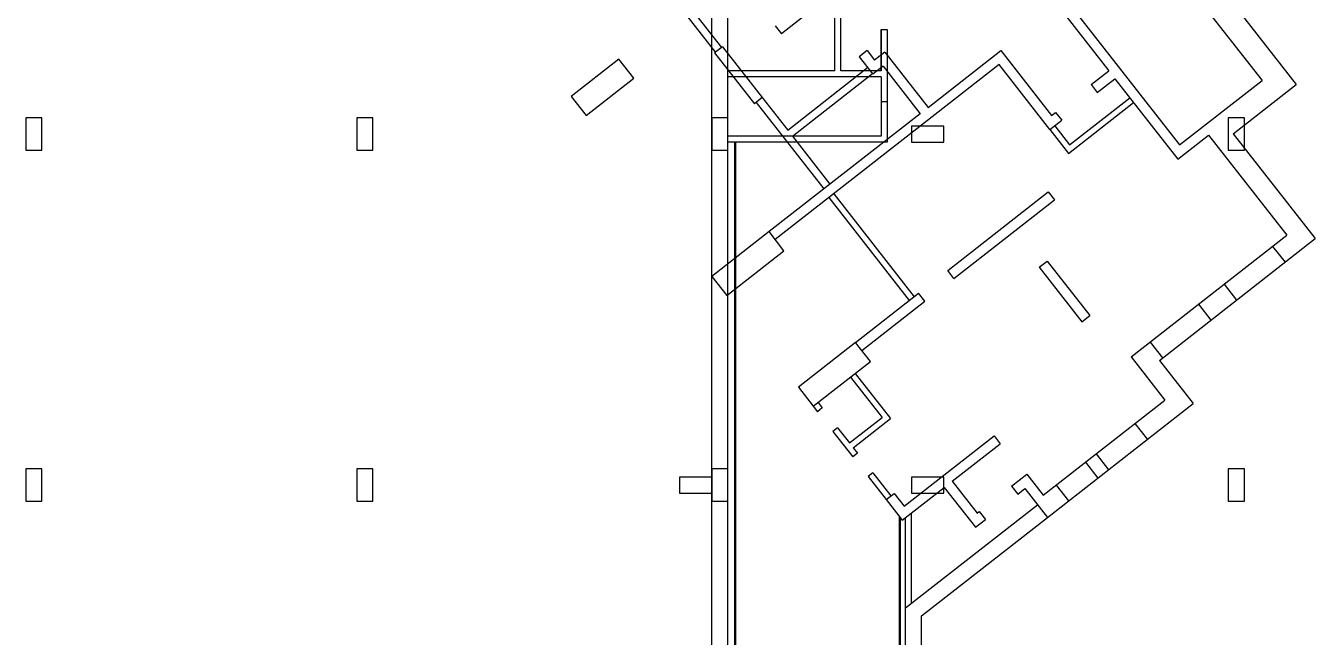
# Model space of a CAD drawing. Header units: metres. Extents: x -681087 to 1033303, y 74272 to 2630761.
# Drawn here: x 165884 to 197839, y 2420008 to 2435163 of the extents above; entities that cross this region are included whole.
import ezdxf

# ---------------------------------------------------------------- set-up
doc = ezdxf.new("R2010")
doc.units = ezdxf.units.M
for name, color, linetype in [('SKELETON_CLEAN', 7, 'Continuous'), ('SKELETON_ISOLATED', 1, 'Continuous'), ('SKELETON_ORIGINAL', 8, 'Continuous')]:
    doc.layers.add(name, color=color, linetype=linetype)

msp = doc.modelspace()

# ---------------------------------------------------------------- linework, layer by layer
at = {"layer": 'SKELETON_CLEAN'}
for p, q in [((194634, 2437205), (197367, 2433706)), ((194161, 2436835), (196525, 2433809)), ((181845, 2435950), (182975, 2434504)), ((181995, 2436067), (183124, 2434621)), ((191225, 2435963), (192722, 2434048)), ((191422, 2436117), (194476, 2432209)), ((182884, 2400198), (182884, 2435878)), ((185531, 2435683), (184613, 2434966)), ((185933, 2434048), (185933, 2435878)), ((186083, 2434048), (186083, 2435878)), ((184459, 2435163), (184613, 2434966)), ((187083, 2434048), (187083, 2435068)), ((187083, 2435068), (187233, 2435068)), ((187233, 2435068), (187233, 2432278)), ((183152, 2434643), (182955, 2434489)), ((183152, 2434643), (184137, 2433382)), ((180582, 2434335), (179400, 2433412)), ((180951, 2433862), (180582, 2434335)), ((182955, 2434489), (183940, 2433228)), ((186735, 2434549), (186538, 2434395)), ((186538, 2434395), (186876, 2433961)), ((186735, 2434549), (186919, 2434312)), ((187171, 2434509), (186919, 2434312)), ((187171, 2434509), (188243, 2433138)), ((188243, 2433138), (190051, 2434551)), ((190051, 2434551), (191307, 2432943)), ((185933, 2434048), (183284, 2434048)), ((190008, 2434200), (184457, 2429863)), ((184765, 2432578), (186747, 2434127)), ((187083, 2434048), (186083, 2434048)), ((187128, 2434158), (186876, 2433961)), ((187128, 2434158), (188046, 2432984)), ((191264, 2432592), (190008, 2434200)), ((192284, 2433707), (192722, 2434048)), ((179769, 2432939), (180951, 2433862)), ((187083, 2433898), (183284, 2433898)), ((184882, 2432429), (186864, 2433977)), ((187083, 2433898), (187083, 2432428)), ((192284, 2433707), (192438, 2433510)), ((192438, 2433510), (192875, 2433851)), ((192875, 2433851), (194433, 2431858)), ((194476, 2432209), (196525, 2433809)), ((195807, 2432487), (197367, 2433706)), ((179400, 2433412), (179769, 2432939)), ((184137, 2433382), (183940, 2433228)), ((184137, 2433382), (184765, 2432578)), ((191752, 2432212), (193245, 2433379)), ((191726, 2432001), (193337, 2433260)), ((166284, 2432878), (165884, 2432878)), ((165884, 2432878), (165884, 2432078)), ((166284, 2432078), (166284, 2432878)), ((174484, 2432878), (174084, 2432878)), ((174084, 2432878), (174084, 2432078)), ((174484, 2432078), (174484, 2432878)), ((183284, 2432878), (182884, 2432878)), ((182884, 2432878), (182884, 2432078)), ((183284, 2432078), (183284, 2432878)), ((188046, 2432984), (184303, 2430060)), ((191264, 2432592), (191556, 2432820)), ((191307, 2432943), (191402, 2433017)), ((191402, 2433017), (191556, 2432820)), ((196084, 2432878), (195684, 2432878)), ((195684, 2432878), (195684, 2432078)), ((196084, 2432078), (196084, 2432878)), ((187083, 2432428), (183284, 2432428)), ((184882, 2432429), (185812, 2431239)), ((188634, 2432678), (187834, 2432678)), ((187834, 2432678), (187834, 2432278)), ((188634, 2432278), (188634, 2432678)), ((191264, 2432592), (191726, 2432001)), ((191382, 2432685), (191752, 2432212)), ((194433, 2431858), (195197, 2432455)), ((195197, 2432455), (197137, 2429973)), ((195807, 2432487), (197839, 2429887)), ((165884, 2432078), (166284, 2432078)), ((174084, 2432078), (174484, 2432078)), ((182884, 2432078), (183284, 2432078)), ((187233, 2432278), (183284, 2432278)), ((187834, 2432278), (188634, 2432278)), ((195684, 2432078), (196084, 2432078)), ((188733, 2429099), (191224, 2431044)), ((188887, 2428902), (191377, 2430847)), ((191224, 2431044), (191377, 2430847)), ((184303, 2430060), (182884, 2428951)), ((184672, 2429587), (184303, 2430060)), ((193276, 2426956), (197137, 2429973)), ((193977, 2426870), (197839, 2429887)), ((183254, 2428479), (184672, 2429587)), ((191001, 2429177), (191198, 2429331)), ((191198, 2429331), (192251, 2427983)), ((182884, 2428951), (183254, 2428479)), ((188887, 2428902), (188733, 2429099)), ((191001, 2429177), (192054, 2427829)), ((186448, 2427313), (188008, 2428532)), ((186602, 2427116), (188162, 2428335)), ((188162, 2428335), (188008, 2428532)), ((192054, 2427829), (192251, 2427983)), ((186448, 2427313), (185030, 2426205)), ((186818, 2426841), (186448, 2427313)), ((193276, 2426956), (194113, 2425884)), ((185399, 2425732), (186818, 2426841)), ((193977, 2426870), (194815, 2425798)), ((186321, 2426453), (187103, 2425452)), ((186439, 2426545), (187314, 2425426)), ((185030, 2426205), (185399, 2425732)), ((185399, 2425732), (185504, 2425598)), ((185623, 2425690), (185504, 2425598)), ((185517, 2425825), (185623, 2425690)), ((191095, 2423526), (194113, 2425884)), ((191206, 2422978), (194815, 2425798)), ((186299, 2424824), (187103, 2425452)), ((186392, 2424706), (187314, 2425426)), ((186004, 2425202), (185886, 2425109)), ((185886, 2425109), (186379, 2424479)), ((186004, 2425202), (186299, 2424824)), ((187649, 2423258), (189879, 2425001)), ((188843, 2423874), (190033, 2424804)), ((189879, 2425001), (190033, 2424804)), ((186497, 2424571), (186379, 2424479)), ((186392, 2424706), (186497, 2424571)), ((166284, 2424178), (165884, 2424178)), ((165884, 2424178), (165884, 2423378)), ((166284, 2423378), (166284, 2424178)), ((174484, 2424178), (174084, 2424178)), ((174084, 2424178), (174084, 2423378)), ((174484, 2423378), (174484, 2424178)), ((183284, 2424178), (182884, 2424178)), ((183284, 2423378), (183284, 2424178)), ((186878, 2424083), (186760, 2423990)), ((186878, 2424083), (187325, 2423512)), ((196084, 2424178), (195684, 2424178)), ((195684, 2424178), (195684, 2423378)), ((196084, 2423378), (196084, 2424178)), ((182884, 2423978), (182084, 2423978)), ((182084, 2423978), (182084, 2423578)), ((186760, 2423990), (187206, 2423419)), ((188634, 2423978), (187834, 2423978)), ((187834, 2423978), (187834, 2423578)), ((188634, 2423578), (188634, 2423978)), ((188843, 2423874), (189459, 2423086)), ((190314, 2423754), (190688, 2424046)), ((190688, 2424046), (191095, 2423526)), ((182084, 2423578), (182884, 2423578)), ((187206, 2423420), (187403, 2423574)), ((187403, 2423574), (187649, 2423258)), ((187606, 2422907), (188646, 2423720)), ((187834, 2423578), (188634, 2423578)), ((188646, 2423720), (189416, 2422735)), ((190314, 2423754), (190468, 2423557)), ((190468, 2423557), (190645, 2423696)), ((190645, 2423696), (191206, 2422978)), ((165884, 2423378), (166284, 2423378)), ((174084, 2423378), (174484, 2423378)), ((182884, 2423378), (183284, 2423378)), ((187206, 2423420), (187606, 2422907)), ((187684, 2420734), (190960, 2423293)), ((189459, 2423086), (189510, 2423126)), ((189510, 2423126), (189664, 2422929)), ((195684, 2423378), (196084, 2423378)), ((187684, 2420734), (187684, 2422968)), ((188084, 2420539), (191206, 2422978)), ((189416, 2422735), (189664, 2422929)), ((187684, 2410634), (187684, 2420734)), ((188084, 2410865), (188084, 2420539))]:
    msp.add_line(p, q, dxfattribs=at)
at = {"layer": 'SKELETON_ISOLATED'}
for p, q in [((183284, 2400648), (183284, 2435878)), ((183987, 2433265), (185662, 2431122)), ((187233, 2433278), (187083, 2433278)), ((183469, 2407078), (183469, 2432278)), ((185788, 2430903), (187780, 2428354)), ((185906, 2430995), (187898, 2428446)), ((196782, 2429696), (197090, 2429302)), ((195584, 2428760), (195892, 2428366)), ((194946, 2428261), (195254, 2427867)), ((193748, 2427325), (194056, 2426931)), ((193372, 2425306), (193680, 2424912)), ((192411, 2424555), (192719, 2424161)), ((192143, 2424345), (192451, 2423951)), ((182884, 2423878), (182884, 2423678)), ((191418, 2423779), (191726, 2423385)), ((187549, 2410556), (187549, 2422981)), ((187834, 2420851), (187834, 2423085))]:
    msp.add_line(p, q, dxfattribs=at)
at = {"layer": 'SKELETON_ORIGINAL'}
for p, q in [((194634, 2437205), (197367, 2433706)), ((194161, 2436835), (196525, 2433809)), ((181845, 2435950), (182975, 2434504)), ((181995, 2436067), (183124, 2434621)), ((191225, 2435963), (192722, 2434048)), ((191422, 2436117), (194476, 2432209)), ((182884, 2400198), (182884, 2435878)), ((183284, 2400648), (183284, 2435878)), ((185531, 2435683), (184613, 2434966)), ((185933, 2434048), (185933, 2435878)), ((186083, 2434048), (186083, 2435878)), ((184459, 2435163), (184613, 2434966)), ((187083, 2434048), (187083, 2435068)), ((187083, 2435068), (187233, 2435068)), ((187083, 2435068), (187083, 2434048)), ((187233, 2435068), (187233, 2432278)), ((183152, 2434643), (182955, 2434489)), ((183152, 2434643), (184137, 2433382)), ((180582, 2434335), (179400, 2433412)), ((180582, 2434335), (179400, 2433412)), ((180951, 2433862), (180582, 2434335)), ((180951, 2433862), (180582, 2434335)), ((182955, 2434489), (183940, 2433228)), ((186735, 2434549), (186538, 2434395)), ((186538, 2434395), (186876, 2433961)), ((186735, 2434549), (186919, 2434312)), ((187171, 2434509), (186919, 2434312)), ((187171, 2434509), (188243, 2433138)), ((188243, 2433138), (190051, 2434551)), ((190051, 2434551), (191307, 2432943)), ((185933, 2434048), (183284, 2434048)), ((190008, 2434200), (184457, 2429863)), ((184765, 2432578), (186747, 2434127)), ((187083, 2434048), (186083, 2434048)), ((187128, 2434158), (186876, 2433961)), ((187128, 2434158), (188046, 2432984)), ((191264, 2432592), (190008, 2434200)), ((192284, 2433707), (192722, 2434048)), ((179769, 2432939), (180951, 2433862)), ((179769, 2432939), (180951, 2433862)), ((187083, 2433898), (183284, 2433898)), ((184882, 2432429), (186864, 2433977)), ((187083, 2433898), (187083, 2432428)), ((192284, 2433707), (192438, 2433510)), ((192438, 2433510), (192875, 2433851)), ((192875, 2433851), (194433, 2431858)), ((194476, 2432209), (196525, 2433809)), ((195807, 2432487), (197367, 2433706)), ((179400, 2433412), (179769, 2432939)), ((179400, 2433412), (179769, 2432939)), ((184137, 2433382), (183940, 2433228)), ((184137, 2433382), (184765, 2432578)), ((191752, 2432212), (193245, 2433379)), ((183987, 2433265), (185662, 2431122)), ((187233, 2433278), (187083, 2433278)), ((191726, 2432001), (193337, 2433260)), ((166284, 2432878), (165884, 2432878)), ((165884, 2432878), (165884, 2432078)), ((166284, 2432078), (166284, 2432878)), ((174484, 2432878), (174084, 2432878)), ((174084, 2432878), (174084, 2432078)), ((174484, 2432078), (174484, 2432878)), ((183284, 2432878), (182884, 2432878)), ((182884, 2432878), (182884, 2432078)), ((183284, 2432078), (183284, 2432878)), ((188046, 2432984), (184303, 2430060)), ((191264, 2432592), (191556, 2432820)), ((191307, 2432943), (191402, 2433017)), ((191402, 2433017), (191556, 2432820)), ((196084, 2432878), (195684, 2432878)), ((195684, 2432878), (195684, 2432078)), ((196084, 2432078), (196084, 2432878)), ((187083, 2432428), (183284, 2432428)), ((184882, 2432429), (185812, 2431239)), ((188634, 2432678), (187834, 2432678)), ((187834, 2432678), (187834, 2432278)), ((188634, 2432278), (188634, 2432678)), ((191264, 2432592), (191726, 2432001)), ((191382, 2432685), (191752, 2432212)), ((194433, 2431858), (195197, 2432455)), ((195197, 2432455), (197137, 2429973)), ((195807, 2432487), (197839, 2429887)), ((165884, 2432078), (166284, 2432078)), ((174084, 2432078), (174484, 2432078)), ((182884, 2432078), (183284, 2432078)), ((187233, 2432278), (183284, 2432278)), ((183454, 2407078), (183454, 2432278)), ((183484, 2407078), (183484, 2432278)), ((187834, 2432278), (188634, 2432278)), ((195684, 2432078), (196084, 2432078)), ((185788, 2430903), (187780, 2428354)), ((185906, 2430995), (187898, 2428446)), ((188733, 2429099), (191224, 2431044)), ((188887, 2428902), (191377, 2430847)), ((191224, 2431044), (191377, 2430847)), ((184303, 2430060), (182884, 2428951)), ((184303, 2430060), (182884, 2428951)), ((184672, 2429587), (184303, 2430060)), ((184672, 2429587), (184303, 2430060)), ((193276, 2426956), (197137, 2429973)), ((193977, 2426870), (197839, 2429887)), ((183254, 2428479), (184672, 2429587)), ((183254, 2428479), (184672, 2429587)), ((196782, 2429696), (197090, 2429302)), ((191001, 2429177), (191198, 2429331)), ((191198, 2429331), (192251, 2427983)), ((182884, 2428951), (183254, 2428479)), ((182884, 2428951), (183254, 2428479)), ((188887, 2428902), (188733, 2429099)), ((191001, 2429177), (192054, 2427829)), ((195584, 2428760), (195892, 2428366)), ((186448, 2427313), (188008, 2428532)), ((186602, 2427116), (188162, 2428335)), ((188162, 2428335), (188008, 2428532)), ((194946, 2428261), (195254, 2427867)), ((192054, 2427829), (192251, 2427983)), ((186448, 2427313), (185030, 2426205)), ((186448, 2427313), (185030, 2426205)), ((186818, 2426841), (186448, 2427313)), ((186818, 2426841), (186448, 2427313)), ((193748, 2427325), (194056, 2426931)), ((193276, 2426956), (194113, 2425884)), ((185399, 2425732), (186818, 2426841)), ((185399, 2425732), (186818, 2426841)), ((193977, 2426870), (194815, 2425798)), ((186321, 2426453), (187103, 2425452)), ((186439, 2426545), (187314, 2425426)), ((185030, 2426205), (185399, 2425732)), ((185030, 2426205), (185399, 2425732)), ((185399, 2425732), (185504, 2425598)), ((185623, 2425690), (185504, 2425598)), ((185517, 2425825), (185623, 2425690)), ((191095, 2423526), (194113, 2425884)), ((191206, 2422978), (194815, 2425798)), ((186299, 2424824), (187103, 2425452)), ((186392, 2424706), (187314, 2425426)), ((186004, 2425202), (185886, 2425109)), ((185886, 2425109), (186379, 2424479)), ((186004, 2425202), (186299, 2424824)), ((193372, 2425306), (193680, 2424912)), ((187649, 2423258), (189879, 2425001)), ((188843, 2423874), (190033, 2424804)), ((189879, 2425001), (190033, 2424804)), ((186497, 2424571), (186379, 2424479)), ((186392, 2424706), (186497, 2424571)), ((192411, 2424555), (192719, 2424161)), ((166284, 2424178), (165884, 2424178)), ((165884, 2424178), (165884, 2423378)), ((166284, 2423378), (166284, 2424178)), ((174484, 2424178), (174084, 2424178)), ((174084, 2424178), (174084, 2423378)), ((174484, 2423378), (174484, 2424178)), ((183284, 2424178), (182884, 2424178)), ((182884, 2424178), (182884, 2423378)), ((183284, 2423378), (183284, 2424178)), ((186878, 2424083), (186760, 2423990)), ((186878, 2424083), (187325, 2423512)), ((192143, 2424345), (192451, 2423951)), ((196084, 2424178), (195684, 2424178)), ((195684, 2424178), (195684, 2423378)), ((196084, 2423378), (196084, 2424178)), ((182884, 2423978), (182084, 2423978)), ((182084, 2423978), (182084, 2423578)), ((182884, 2423578), (182884, 2423978)), ((186760, 2423990), (187206, 2423419)), ((188634, 2423978), (187834, 2423978)), ((187834, 2423978), (187834, 2423578)), ((188634, 2423578), (188634, 2423978)), ((188843, 2423874), (189459, 2423086)), ((190314, 2423754), (190688, 2424046)), ((190688, 2424046), (191095, 2423526)), ((191418, 2423779), (191726, 2423385)), ((182084, 2423578), (182884, 2423578)), ((187206, 2423420), (187403, 2423574)), ((187403, 2423574), (187649, 2423258)), ((187606, 2422907), (188646, 2423720)), ((187834, 2423578), (188634, 2423578)), ((188646, 2423720), (189416, 2422735)), ((190314, 2423754), (190468, 2423557)), ((190468, 2423557), (190645, 2423696)), ((190645, 2423696), (191206, 2422978)), ((165884, 2423378), (166284, 2423378)), ((174084, 2423378), (174484, 2423378)), ((182884, 2423378), (183284, 2423378)), ((187206, 2423420), (187606, 2422907)), ((187684, 2420734), (190960, 2423293)), ((189459, 2423086), (189510, 2423126)), ((189510, 2423126), (189664, 2422929)), ((195684, 2423378), (196084, 2423378)), ((187534, 2410547), (187534, 2423000)), ((187564, 2410564), (187564, 2422962)), ((187684, 2420734), (187684, 2422968)), ((187834, 2420851), (187834, 2423085)), ((188084, 2420539), (191206, 2422978)), ((189416, 2422735), (189664, 2422929)), ((187684, 2410634), (187684, 2420734)), ((188084, 2410865), (188084, 2420539))]:
    msp.add_line(p, q, dxfattribs=at)

doc.saveas('drawing.dxf')
